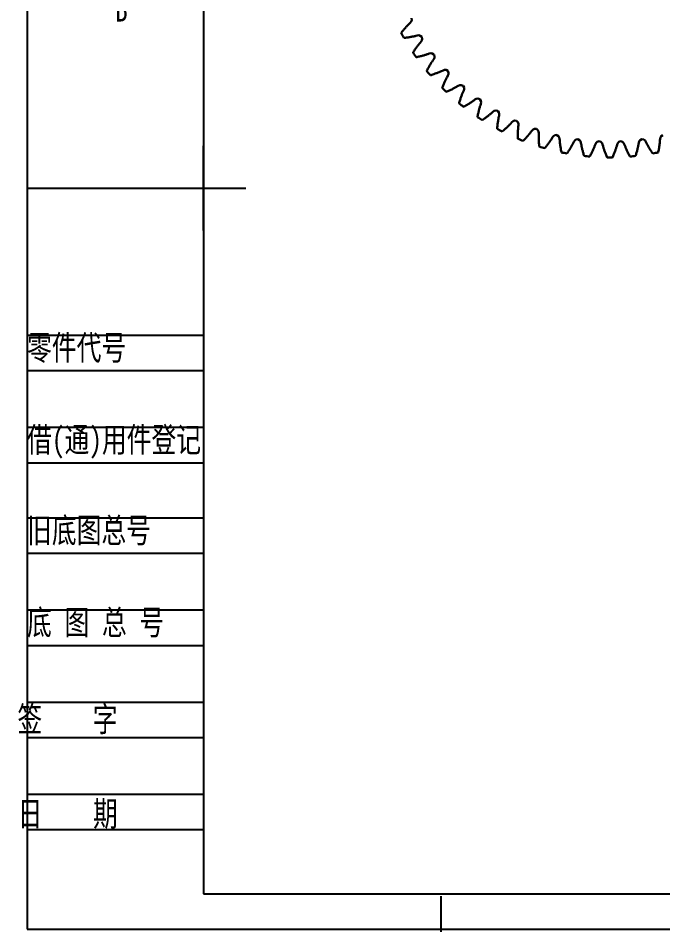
# Model space of a CAD drawing. Header units: millimetres. Extents: x -1 to 297, y -1 to 211.
# Drawn here: x -1.2 to 89.8, y 0 to 129 of the extents above; entities that cross this region are included whole.
import ezdxf

# ---------------------------------------------------------------- set-up
doc = ezdxf.new("R2010")
doc.units = ezdxf.units.MM
doc.layers.add('图框', color=7, linetype='Continuous')
doc.styles.add('SLDTEXTSTYLE1', font='hyswlongfangsong.ttf', dxfattribs={"bigfont": 'bigfont'})
doc.styles.add('SLDTEXTSTYLE2', font='hyswlongfangsong.ttf')
doc.styles.get("Standard").update_dxf_attribs({"font": 'hyswlongfangsong.ttf'})

# ---------------------------------------------------------------- blocks, each defined once
blk = doc.blocks.new('HH_FRAME_A4')
at = {"layer": 'HH_TITLE'}
for p, q in [((25, 100), (25, 112)), ((19, 106), (31, 106))]:
    blk.add_line(p, q, dxfattribs=at)
for points in [[(0, 1), (297, 1), (297, 211), (0, 211)], [(25, 6), (292, 6), (292, 206), (25, 206)]]:
    blk.add_lwpolyline(points, close=True, dxfattribs=at)
for tag, p, height in [('SCALE', (267.53, 43), 3), ('TITLE', (155.21, 32.5), 5), ('DWG_NO', (230.45, 33.25), 3.5), ('STAGE', (267.53, 32), 3), ('MATERIAL', (123.96, 19.1), 2.8), ('WEIGHT', (159.96, 19.1), 2.8), ('VERSION', (195.96, 19.1), 2.8), ('DATE', (231.96, 19.1), 2.8), ('SHEET', (267.96, 19.1), 2.8), ('DESIGN', (123.96, 8.1), 2.8), ('CHECKED', (159.96, 8.1), 2.8), ('REVIEWED', (195.96, 8.1), 2.8), ('APPROVED', (231.96, 8.1), 2.8), ('COUNTERSIGN', (267.96, 8.1), 2.8)]:
    blk.add_attdef(tag, p, '', height=height, dxfattribs=at)

msp = doc.modelspace()

# ---------------------------------------------------------------- linework, layer by layer
at = {"color": 7, "linetype": 'Continuous', "lineweight": 30}
for radius, start, end in [(31.25, 206.28936, 206.32603), (33.5, 208.40175, 209.7521), (31.25, 211.82782, 211.86449), (33.5, 213.94021, 215.29056), (31.25, 217.36628, 217.40295), (33.5, 219.47867, 220.82902), (31.25, 222.90474, 222.94141), (33.5, 225.01713, 226.36748), (31.25, 228.4432, 228.47987), (31.25, 233.98167, 234.01833), (33.5, 230.55559, 231.90594), (33.5, 236.09406, 237.44441), (31.25, 239.52013, 239.5568), (31.25, 245.05859, 245.09526), (33.5, 241.63252, 242.98287), (31.25, 250.59705, 250.63372), (31.25, 256.13551, 256.17218), (33.5, 247.17098, 248.52133), (31.25, 261.67397, 261.71064), (31.25, 267.21243, 267.2491), (31.25, 272.7509, 272.78757), (31.25, 278.28936, 278.32603), (33.5, 252.70944, 254.05979), (33.5, 258.2479, 259.59825), (33.5, 280.40175, 281.7521), (33.5, 263.78636, 265.13671), (33.5, 269.32482, 270.67518), (33.5, 274.86329, 276.21364)]:
    msp.add_arc((82.296, 142.833), radius, start, end, dxfattribs=at)
for points, knots in [([(52.828, 126.899), (52.849, 126.926), (52.924, 127.023), (53.052, 127.185), (53.213, 127.38), (53.369, 127.563), (53.521, 127.733), (53.668, 127.891), (53.809, 128.037), (54.111, 128.339), (54.402, 128.564), (54.287, 128.974)], [0.69135416, 0.69135416, 0.69135416, 0.69135416, 0.70362342, 0.73520781, 0.7653343, 0.7940029, 0.8212136, 0.84696642, 0.87126134, 0.89409838, 1, 1, 1, 1]), ([(55.745, 126.353), (55.457, 126.667), (55.112, 126.538), (54.697, 126.442), (54.498, 126.398), (54.286, 126.357), (54.061, 126.318), (53.824, 126.281), (53.573, 126.248), (53.368, 126.224), (53.246, 126.212), (53.212, 126.209)], [0, 0, 0, 0, 0.10590162, 0.12873866, 0.15303358, 0.1787864, 0.2059971, 0.2346657, 0.26479219, 0.29637658, 0.30864584, 0.30864584, 0.30864584, 0.30864584]), ([(54.504, 124.129), (54.522, 124.158), (54.587, 124.262), (54.699, 124.436), (54.84, 124.645), (54.978, 124.842), (55.112, 125.026), (55.243, 125.197), (55.37, 125.357), (55.641, 125.687), (55.909, 125.938), (55.756, 126.336)], [0.69135416, 0.69135416, 0.69135416, 0.69135416, 0.70362342, 0.73520781, 0.7653343, 0.7940029, 0.8212136, 0.84696642, 0.87126134, 0.89409838, 1, 1, 1, 1]), ([(57.46, 123.867), (57.142, 124.152), (56.812, 123.99), (56.407, 123.854), (56.214, 123.792), (56.007, 123.73), (55.787, 123.67), (55.554, 123.61), (55.308, 123.553), (55.106, 123.51), (54.986, 123.486), (54.952, 123.479)], [0, 0, 0, 0, 0.10590162, 0.12873866, 0.15303358, 0.1787864, 0.2059971, 0.2346657, 0.26479219, 0.29637658, 0.30864584, 0.30864584, 0.30864584, 0.30864584]), ([(56.439, 121.534), (56.454, 121.565), (56.509, 121.674), (56.603, 121.858), (56.723, 122.08), (56.842, 122.289), (56.958, 122.485), (57.072, 122.669), (57.183, 122.839), (57.42, 123.194), (57.663, 123.47), (57.472, 123.851)], [0.69135416, 0.69135416, 0.69135416, 0.69135416, 0.70362342, 0.73520781, 0.7653343, 0.7940029, 0.8212136, 0.84696642, 0.87126134, 0.89409838, 1, 1, 1, 1]), ([(59.406, 121.559), (59.063, 121.812), (58.75, 121.619), (58.36, 121.444), (58.173, 121.364), (57.973, 121.282), (57.76, 121.201), (57.534, 121.119), (57.295, 121.038), (57.098, 120.976), (56.981, 120.94), (56.948, 120.931)], [0, 0, 0, 0, 0.10590162, 0.12873866, 0.15303358, 0.1787864, 0.2059971, 0.2346657, 0.26479219, 0.29637658, 0.30864584, 0.30864584, 0.30864584, 0.30864584]), ([(58.615, 119.138), (58.627, 119.17), (58.671, 119.284), (58.748, 119.476), (58.846, 119.709), (58.943, 119.928), (59.04, 120.135), (59.136, 120.328), (59.23, 120.509), (59.432, 120.885), (59.647, 121.183), (59.42, 121.544)], [0.69135416, 0.69135416, 0.69135416, 0.69135416, 0.70362342, 0.73520781, 0.7653343, 0.7940029, 0.8212136, 0.84696642, 0.87126134, 0.89409838, 1, 1, 1, 1]), ([(61.566, 119.449), (61.2, 119.667), (60.907, 119.445), (60.536, 119.234), (60.358, 119.136), (60.167, 119.035), (59.963, 118.934), (59.746, 118.831), (59.515, 118.727), (59.325, 118.646), (59.212, 118.599), (59.18, 118.586)], [0, 0, 0, 0, 0.10590162, 0.12873866, 0.15303358, 0.1787864, 0.2059971, 0.2346657, 0.26479219, 0.29637658, 0.30864584, 0.30864584, 0.30864584, 0.30864584]), ([(61.013, 116.963), (61.022, 116.996), (61.054, 117.114), (61.112, 117.313), (61.187, 117.554), (61.263, 117.782), (61.339, 117.996), (61.416, 118.198), (61.492, 118.387), (61.657, 118.781), (61.842, 119.098), (61.581, 119.436)], [0.69135416, 0.69135416, 0.69135416, 0.69135416, 0.70362342, 0.73520781, 0.7653343, 0.7940029, 0.8212136, 0.84696642, 0.87126134, 0.89409838, 1, 1, 1, 1]), ([(63.92, 117.557), (63.534, 117.739), (63.264, 117.49), (62.915, 117.244), (62.747, 117.129), (62.567, 117.011), (62.373, 116.89), (62.167, 116.766), (61.948, 116.641), (61.767, 116.542), (61.659, 116.485), (61.628, 116.469)], [0, 0, 0, 0, 0.10590162, 0.12873866, 0.15303358, 0.1787864, 0.2059971, 0.2346657, 0.26479219, 0.29637658, 0.30864584, 0.30864584, 0.30864584, 0.30864584]), ([(63.609, 115.03), (63.615, 115.063), (63.636, 115.184), (63.674, 115.387), (63.725, 115.634), (63.779, 115.868), (63.834, 116.09), (63.891, 116.298), (63.949, 116.493), (64.075, 116.901), (64.229, 117.235), (63.936, 117.546)], [0.69135416, 0.69135416, 0.69135416, 0.69135416, 0.70362342, 0.73520781, 0.7653343, 0.7940029, 0.8212136, 0.84696642, 0.87126134, 0.89409838, 1, 1, 1, 1]), ([(66.445, 115.902), (66.044, 116.046), (65.799, 115.771), (65.475, 115.493), (65.319, 115.362), (65.151, 115.227), (64.97, 115.088), (64.777, 114.945), (64.571, 114.799), (64.4, 114.683), (64.298, 114.616), (64.269, 114.597)], [0, 0, 0, 0, 0.10590162, 0.12873866, 0.15303358, 0.1787864, 0.2059971, 0.2346657, 0.26479219, 0.29637658, 0.30864584, 0.30864584, 0.30864584, 0.30864584]), ([(66.38, 113.356), (66.382, 113.39), (66.391, 113.512), (66.41, 113.718), (66.437, 113.969), (66.468, 114.207), (66.502, 114.433), (66.538, 114.645), (66.576, 114.845), (66.662, 115.264), (66.783, 115.611), (66.462, 115.892)], [0.69135416, 0.69135416, 0.69135416, 0.69135416, 0.70362342, 0.73520781, 0.7653343, 0.7940029, 0.8212136, 0.84696642, 0.87126134, 0.89409838, 1, 1, 1, 1]), ([(69.118, 114.498), (68.705, 114.602), (68.488, 114.306), (68.193, 113.997), (68.05, 113.852), (67.895, 113.701), (67.729, 113.545), (67.551, 113.384), (67.36, 113.219), (67.201, 113.087), (67.105, 113.01), (67.079, 112.989)], [0, 0, 0, 0, 0.10590162, 0.12873866, 0.15303358, 0.1787864, 0.2059971, 0.2346657, 0.26479219, 0.29637658, 0.30864584, 0.30864584, 0.30864584, 0.30864584]), ([(69.299, 111.957), (69.298, 111.992), (69.295, 112.114), (69.294, 112.321), (69.297, 112.573), (69.305, 112.813), (69.316, 113.041), (69.332, 113.256), (69.351, 113.459), (69.396, 113.883), (69.483, 114.241), (69.137, 114.489)], [0.69135416, 0.69135416, 0.69135416, 0.69135416, 0.70362342, 0.73520781, 0.7653343, 0.7940029, 0.8212136, 0.84696642, 0.87126134, 0.89409838, 1, 1, 1, 1]), ([(71.915, 113.358), (71.493, 113.422), (71.306, 113.106), (71.042, 112.771), (70.914, 112.612), (70.774, 112.447), (70.624, 112.276), (70.462, 112.099), (70.287, 111.916), (70.142, 111.769), (70.055, 111.683), (70.03, 111.66)], [0, 0, 0, 0, 0.10590162, 0.12873866, 0.15303358, 0.1787864, 0.2059971, 0.2346657, 0.26479219, 0.29637658, 0.30864584, 0.30864584, 0.30864584, 0.30864584]), ([(72.339, 110.847), (72.335, 110.881), (72.321, 111.003), (72.299, 111.208), (72.278, 111.46), (72.263, 111.699), (72.252, 111.927), (72.247, 112.143), (72.246, 112.347), (72.251, 112.774), (72.303, 113.137), (71.934, 113.351)], [0.69135416, 0.69135416, 0.69135416, 0.69135416, 0.70362342, 0.73520781, 0.7653343, 0.7940029, 0.8212136, 0.84696642, 0.87126134, 0.89409838, 1, 1, 1, 1]), ([(74.808, 112.494), (74.382, 112.517), (74.226, 112.184), (73.996, 111.825), (73.883, 111.655), (73.761, 111.477), (73.627, 111.292), (73.483, 111.1), (73.327, 110.901), (73.197, 110.741), (73.118, 110.647), (73.096, 110.621)], [0, 0, 0, 0, 0.10590162, 0.12873866, 0.15303358, 0.1787864, 0.2059971, 0.2346657, 0.26479219, 0.29637658, 0.30864584, 0.30864584, 0.30864584, 0.30864584]), ([(75.473, 110.035), (75.466, 110.069), (75.439, 110.188), (75.398, 110.391), (75.353, 110.639), (75.314, 110.876), (75.282, 111.102), (75.256, 111.316), (75.236, 111.519), (75.199, 111.944), (75.215, 112.312), (74.827, 112.489)], [0.69135416, 0.69135416, 0.69135416, 0.69135416, 0.70362342, 0.73520781, 0.7653343, 0.7940029, 0.8212136, 0.84696642, 0.87126134, 0.89409838, 1, 1, 1, 1]), ([(89.765, 112.489), (89.377, 112.312), (89.394, 111.944), (89.357, 111.519), (89.336, 111.316), (89.31, 111.102), (89.278, 110.876), (89.24, 110.639), (89.194, 110.391), (89.153, 110.188), (89.127, 110.069), (89.119, 110.035)], [0, 0, 0, 0, 0.10590162, 0.12873866, 0.15303358, 0.1787864, 0.2059971, 0.2346657, 0.26479219, 0.29637658, 0.30864584, 0.30864584, 0.30864584, 0.30864584]), ([(77.771, 111.913), (77.345, 111.895), (77.222, 111.548), (77.027, 111.168), (76.932, 110.988), (76.827, 110.8), (76.712, 110.603), (76.587, 110.398), (76.451, 110.185), (76.337, 110.013), (76.267, 109.912), (76.248, 109.884)], [0, 0, 0, 0, 0.10590162, 0.12873866, 0.15303358, 0.1787864, 0.2059971, 0.2346657, 0.26479219, 0.29637658, 0.30864584, 0.30864584, 0.30864584, 0.30864584]), ([(78.67, 109.53), (78.66, 109.562), (78.622, 109.679), (78.562, 109.877), (78.492, 110.119), (78.431, 110.352), (78.377, 110.573), (78.331, 110.784), (78.291, 110.984), (78.213, 111.403), (78.194, 111.771), (77.791, 111.91)], [0.69135416, 0.69135416, 0.69135416, 0.69135416, 0.70362342, 0.73520781, 0.7653343, 0.7940029, 0.8212136, 0.84696642, 0.87126134, 0.89409838, 1, 1, 1, 1]), ([(80.776, 111.62), (80.354, 111.561), (80.265, 111.205), (80.108, 110.808), (80.03, 110.619), (79.944, 110.421), (79.849, 110.214), (79.744, 109.998), (79.629, 109.773), (79.532, 109.591), (79.473, 109.484), (79.456, 109.454)], [0, 0, 0, 0, 0.10590162, 0.12873866, 0.15303358, 0.1787864, 0.2059971, 0.2346657, 0.26479219, 0.29637658, 0.30864584, 0.30864584, 0.30864584, 0.30864584]), ([(81.901, 109.335), (81.888, 109.367), (81.839, 109.479), (81.76, 109.67), (81.667, 109.905), (81.584, 110.13), (81.509, 110.346), (81.442, 110.551), (81.384, 110.746), (81.265, 111.156), (81.211, 111.52), (80.796, 111.619)], [0.69135416, 0.69135416, 0.69135416, 0.69135416, 0.70362342, 0.73520781, 0.7653343, 0.7940029, 0.8212136, 0.84696642, 0.87126134, 0.89409838, 1, 1, 1, 1]), ([(83.796, 111.619), (83.381, 111.52), (83.327, 111.156), (83.209, 110.746), (83.15, 110.551), (83.083, 110.346), (83.008, 110.13), (82.925, 109.905), (82.833, 109.67), (82.753, 109.479), (82.705, 109.367), (82.691, 109.335)], [0, 0, 0, 0, 0.10590162, 0.12873866, 0.15303358, 0.1787864, 0.2059971, 0.2346657, 0.26479219, 0.29637658, 0.30864584, 0.30864584, 0.30864584, 0.30864584]), ([(85.136, 109.454), (85.12, 109.484), (85.06, 109.591), (84.963, 109.773), (84.848, 109.998), (84.744, 110.214), (84.648, 110.421), (84.562, 110.619), (84.485, 110.808), (84.328, 111.205), (84.238, 111.561), (83.816, 111.62)], [0.69135416, 0.69135416, 0.69135416, 0.69135416, 0.70362342, 0.73520781, 0.7653343, 0.7940029, 0.8212136, 0.84696642, 0.87126134, 0.89409838, 1, 1, 1, 1]), ([(86.802, 111.91), (86.398, 111.771), (86.379, 111.403), (86.302, 110.984), (86.262, 110.784), (86.215, 110.573), (86.161, 110.352), (86.1, 110.119), (86.031, 109.877), (85.97, 109.679), (85.933, 109.562), (85.922, 109.53)], [0, 0, 0, 0, 0.10590162, 0.12873866, 0.15303358, 0.1787864, 0.2059971, 0.2346657, 0.26479219, 0.29637658, 0.30864584, 0.30864584, 0.30864584, 0.30864584]), ([(88.345, 109.884), (88.325, 109.912), (88.256, 110.013), (88.141, 110.185), (88.005, 110.398), (87.88, 110.603), (87.766, 110.8), (87.661, 110.988), (87.565, 111.168), (87.371, 111.548), (87.248, 111.895), (86.821, 111.913)], [0.69135416, 0.69135416, 0.69135416, 0.69135416, 0.70362342, 0.73520781, 0.7653343, 0.7940029, 0.8212136, 0.84696642, 0.87126134, 0.89409838, 1, 1, 1, 1])]:
    msp.add_open_spline(points, degree=3, knots=knots, dxfattribs=at)
at = {"layer": '图框', "lineweight": 25}
msp.add_line((0, 105), (30, 105), dxfattribs=at)
at = {"layer": '图框'}
for p, q in [((0, 84.221), (25, 84.221)), ((0, 79.221), (25, 79.221)), ((0, 71.221), (25, 71.221)), ((0, 66.221), (25, 66.221)), ((0, 58.43), (25, 58.43)), ((0, 53.43), (25, 53.43)), ((0, 45.43), (25, 45.43)), ((0, 40.43), (25, 40.43)), ((0, 32.43), (25, 32.43)), ((0, 27.43), (25, 27.43)), ((0, 19.43), (25, 19.43)), ((0, 14.43), (25, 14.43)), ((58.5, 0), (58.5, 5))]:
    msp.add_line(p, q, dxfattribs=at)

# ---------------------------------------------------------------- block references
at = {"xscale": 0.9966442953020134, "yscale": 0.9966442953020134}
msp.add_blockref('HH_FRAME_A4', (0, -0.644), dxfattribs=at)

# ---------------------------------------------------------------- texts
at = {"layer": '图框', "char_height": 3.5}
for s, insert, attachment_point, style in [('B', (13.32, 132.01), 2, 'SLDTEXTSTYLE2'), ('零件代号', (0, 84.221), 1, 'SLDTEXTSTYLE1'), ('借(通)用件登记', (0, 71.221), 1, 'SLDTEXTSTYLE1'), ('旧底图总号', (0, 58.43), 1, 'SLDTEXTSTYLE1'), ('底 图 总 号', (0, 45.43), 1, 'SLDTEXTSTYLE1'), ('  签    字', (3.921, 31.764), 2, 'SLDTEXTSTYLE1'), ('  日    期', (3.95, 18.413), 2, 'SLDTEXTSTYLE1')]:
    msp.add_mtext(s, dxfattribs=dict(at, insert=insert, attachment_point=attachment_point, style=style))

doc.saveas('drawing.dxf')
